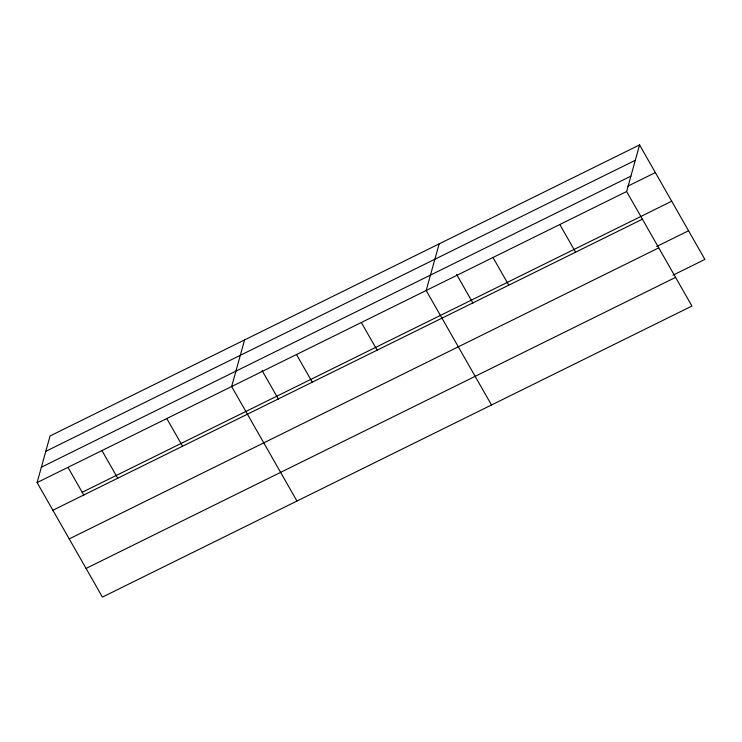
<?xml version="1.0" encoding="UTF-8"?>
<svg xmlns="http://www.w3.org/2000/svg" width="742" height="742" viewBox="0 0 742 742"><rect width="100%" height="100%" fill="white"/><g stroke="black" fill="none" stroke-linecap="round" stroke-linejoin="round"><path stroke-width="1.11" d="M639.585 144.913L626.619 191.529L691.943 306.038L102.415 597.087L37.1 482.578L50.057 435.962L639.585 144.913L704.9 259.422L673.031 275.152M244.6 339.91L231.643 386.536L296.958 501.045M439.143 243.868L426.186 290.484L491.501 405.002M45.781 451.34L635.31 160.291M41.376 467.191L630.904 176.142M627.611 186.279L655.362 172.58M37.1 482.578L626.619 191.529M82.186 492.28L671.714 201.23M52.877 510.246L642.405 219.196M656.689 246.492L688.557 230.762M69.229 538.905L658.748 247.856M86.072 568.428L675.591 277.378M559.811 224.511L575.588 252.178M492.994 257.502L508.78 285.169M456.618 274.494L472.96 303.144M361.335 322.501L377.122 350.168M296.494 354.518L312.271 382.186M262.074 370.546L278.417 399.187M166.792 418.544L182.578 446.211M101.951 450.561L117.728 478.228M68.097 467.581L83.874 495.239"/></g></svg>
